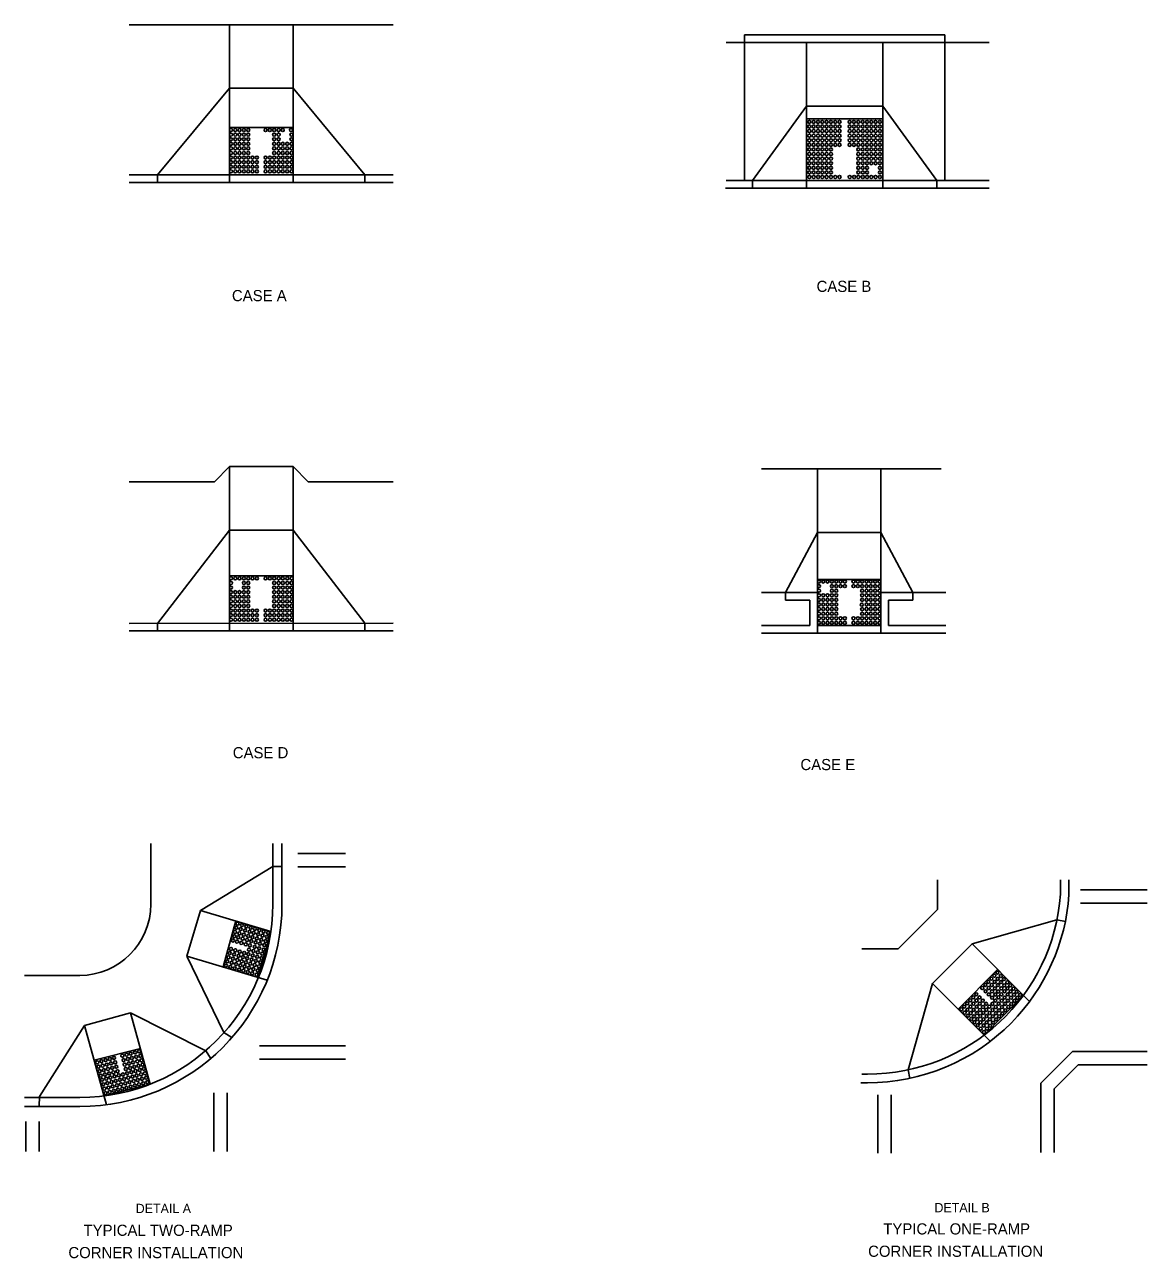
# Model space of a CAD drawing. Extents: x -918 to -757, y 391 to 473.
# Drawn here: x -917.7 to -844.1, y 392 to 472.8 of the extents above; entities that cross this region are included whole.
import ezdxf

# ---------------------------------------------------------------- set-up
doc = ezdxf.new("R2010")
doc.units = 0
doc.layers.add('mc_CURB-RAMP', color=7, linetype='Continuous')
doc.layers.add('mc_MISC-CONST-anno', color=7, linetype='Continuous')

msp = doc.modelspace()

# ---------------------------------------------------------------- linework, layer by layer
at = {"layer": 'mc_CURB-RAMP'}
for p, q in [((-893.522, 472.828), (-910.82, 472.828)), ((-904.249, 472.828), (-904.249, 468.661)), ((-900.082, 472.828), (-900.082, 468.661)), ((-870.516, 462.618), (-870.516, 472.156)), ((-870.516, 472.156), (-857.38, 472.156)), ((-857.38, 462.618), (-857.38, 472.156)), ((-871.699, 471.656), (-854.492, 471.656)), ((-866.448, 471.656), (-866.448, 462.118)), ((-861.448, 471.656), (-861.448, 462.118)), ((-908.96, 462.985), (-904.249, 468.661)), ((-904.249, 462.486), (-904.249, 468.661)), ((-904.249, 468.661), (-900.082, 468.661)), ((-900.082, 468.661), (-900.082, 462.486)), ((-895.372, 462.986), (-900.082, 468.661)), ((-866.448, 467.489), (-869.983, 462.618)), ((-866.448, 467.489), (-861.448, 467.489)), ((-861.448, 467.489), (-857.914, 462.618)), ((-866.448, 466.668), (-863.767, 466.668)), ((-863.767, 466.668), (-861.448, 466.668)), ((-904.249, 466.087), (-900.082, 466.087)), ((-910.82, 462.985), (-893.522, 462.986)), ((-908.96, 462.486), (-908.96, 462.985)), ((-895.372, 462.486), (-895.372, 462.985)), ((-910.82, 462.486), (-893.522, 462.486)), ((-871.76, 462.118), (-854.492, 462.118)), ((-871.699, 462.618), (-854.492, 462.618)), ((-869.983, 462.618), (-869.983, 462.118)), ((-857.914, 462.618), (-857.914, 462.118)), ((-904.249, 443.887), (-905.233, 442.903)), ((-904.249, 443.887), (-900.082, 443.887)), ((-904.249, 439.72), (-904.249, 443.887)), ((-900.082, 443.887), (-900.082, 439.72)), ((-900.082, 443.887), (-899.098, 442.903)), ((-869.403, 443.743), (-857.622, 443.743)), ((-865.736, 443.743), (-865.736, 439.576)), ((-861.568, 443.743), (-861.568, 439.576)), ((-905.233, 442.903), (-910.82, 442.903)), ((-899.098, 442.903), (-893.522, 442.903)), ((-908.96, 433.627), (-904.249, 439.72)), ((-904.249, 439.72), (-900.082, 439.72)), ((-904.248, 433.129), (-904.249, 439.72)), ((-900.082, 439.72), (-900.081, 433.129)), ((-895.372, 433.629), (-900.082, 439.72)), ((-867.819, 435.652), (-865.736, 439.576)), ((-865.736, 439.576), (-861.568, 439.576)), ((-865.736, 432.985), (-865.736, 439.576)), ((-861.568, 432.985), (-861.568, 439.576)), ((-859.485, 435.652), (-861.568, 439.576)), ((-904.249, 436.729), (-902.324, 436.729)), ((-902.324, 436.729), (-900.082, 436.729)), ((-865.736, 436.489), (-863.652, 436.489)), ((-863.652, 436.489), (-861.568, 436.489)), ((-869.403, 435.652), (-865.736, 435.652)), ((-867.819, 435.152), (-867.819, 435.652)), ((-861.568, 435.652), (-857.318, 435.652)), ((-859.485, 435.152), (-859.485, 435.652)), ((-867.819, 435.152), (-866.236, 435.152)), ((-866.236, 433.485), (-866.236, 435.152)), ((-861.068, 435.152), (-859.485, 435.152)), ((-861.068, 433.485), (-861.068, 435.152)), ((-910.819, 433.627), (-893.521, 433.629)), ((-910.818, 433.129), (-893.521, 433.129)), ((-908.959, 433.129), (-908.96, 433.627)), ((-895.371, 433.129), (-895.372, 433.627)), ((-869.403, 433.485), (-866.236, 433.485)), ((-869.403, 432.985), (-857.318, 432.985)), ((-865.736, 433.485), (-861.568, 433.485)), ((-861.068, 433.485), (-857.318, 433.485)), ((-909.398, 415.229), (-909.398, 419.211)), ((-901.407, 415.229), (-901.407, 419.211)), ((-900.807, 415.229), (-900.807, 419.211)), ((-899.77, 418.552), (-896.652, 418.552)), ((-906.14, 414.826), (-901.407, 417.706)), ((-901.407, 417.706), (-900.807, 417.699)), ((-899.77, 417.677), (-896.652, 417.677)), ((-857.86, 414.889), (-857.86, 416.834)), ((-849.82, 415.896), (-849.82, 416.834)), ((-849.255, 415.849), (-849.255, 416.834)), ((-848.508, 416.189), (-844.131, 416.189)), ((-848.508, 415.314), (-844.131, 415.314)), ((-907.029, 411.836), (-906.14, 414.826)), ((-901.532, 413.456), (-906.14, 414.826)), ((-857.86, 414.889), (-860.441, 412.308)), ((-904.667, 411.133), (-903.836, 414.141)), ((-855.602, 412.643), (-850.049, 414.215)), ((-850.049, 414.215), (-849.492, 414.101)), ((-902.366, 410.437), (-901.532, 413.456)), ((-860.441, 412.308), (-862.815, 412.308)), ((-858.195, 410.05), (-855.602, 412.643)), ((-855.602, 412.643), (-851.831, 408.873)), ((-901.77, 410.272), (-907.029, 411.836)), ((-907.029, 411.836), (-904.604, 406.826)), ((-917.659, 410.578), (-914.05, 410.578)), ((-856.503, 408.358), (-853.927, 410.968)), ((-858.195, 410.05), (-859.798, 404.388)), ((-858.195, 410.05), (-854.406, 406.261)), ((-854.812, 406.667), (-852.236, 409.277)), ((-913.73, 407.288), (-910.723, 408.117)), ((-909.438, 403.458), (-910.723, 408.117)), ((-910.723, 408.117), (-905.783, 405.645)), ((-913.73, 407.288), (-916.695, 402.646)), ((-912.3, 402.103), (-913.73, 407.288)), ((-904.092, 406.5), (-904.604, 406.826)), ((-913.103, 405.015), (-910.08, 405.787)), ((-905.783, 405.645), (-905.475, 405.138)), ((-902.281, 405.963), (-896.652, 405.963)), ((-851.093, 403.519), (-849.026, 405.586)), ((-849.026, 405.586), (-844.122, 405.586)), ((-902.281, 405.088), (-896.652, 405.088)), ((-850.218, 403.157), (-848.663, 404.711)), ((-848.663, 404.711), (-844.122, 404.711)), ((-862.451, 404.11), (-862.815, 404.11)), ((-859.798, 404.388), (-859.679, 403.832)), ((-912.462, 402.684), (-909.438, 403.458)), ((-862.451, 403.542), (-862.898, 403.542)), ((-851.093, 403.519), (-851.093, 398.971)), ((-850.218, 403.157), (-850.218, 398.971)), ((-917.659, 402.586), (-914.05, 402.586)), ((-916.7, 402.023), (-916.695, 402.646)), ((-905.269, 402.894), (-905.269, 399.054)), ((-904.394, 402.894), (-904.394, 399.054)), ((-861.767, 402.758), (-861.767, 398.942)), ((-860.892, 402.758), (-860.892, 398.942)), ((-917.659, 401.987), (-914.05, 401.987)), ((-917.593, 400.999), (-917.593, 399.054)), ((-916.718, 400.999), (-916.718, 399.054))]:
    msp.add_line(p, q, dxfattribs=at)
for centre in [(-866.258, 466.462), (-866.258, 466.162), (-865.975, 466.462), (-865.975, 466.162), (-865.692, 466.462), (-865.692, 466.162), (-865.412, 466.462), (-865.412, 466.162), (-865.129, 466.462), (-865.129, 466.162), (-864.846, 466.462), (-864.846, 466.162), (-864.563, 466.462), (-864.563, 466.162), (-864.28, 466.462), (-864.28, 466.162), (-863.619, 466.462), (-863.619, 466.162), (-863.336, 466.462), (-863.336, 466.162), (-863.053, 466.462), (-863.053, 466.162), (-862.763, 466.462), (-862.763, 466.162), (-862.48, 466.462), (-862.48, 466.162), (-862.204, 466.462), (-862.204, 466.162), (-861.921, 466.462), (-861.921, 466.162), (-861.638, 466.462), (-861.638, 466.162), (-904.147, 465.929), (-904.147, 465.628), (-904.147, 465.328), (-903.864, 465.929), (-903.864, 465.628), (-903.864, 465.328), (-903.581, 465.929), (-903.581, 465.628), (-903.581, 465.328), (-903.297, 465.929), (-903.297, 465.628), (-903.297, 465.328), (-903.014, 465.929), (-903.014, 465.628), (-903.014, 465.328), (-901.882, 465.929), (-901.599, 465.929), (-901.316, 465.929), (-901.316, 465.628), (-901.316, 465.328), (-901.026, 465.929), (-901.026, 465.628), (-901.026, 465.328), (-900.75, 465.929), (-900.214, 465.933), (-900.184, 465.628), (-900.184, 465.328), (-866.258, 465.861), (-866.258, 465.56), (-866.258, 465.259), (-865.975, 465.861), (-865.975, 465.56), (-865.975, 465.259), (-865.692, 465.861), (-865.692, 465.56), (-865.692, 465.259), (-865.412, 465.861), (-865.412, 465.56), (-865.412, 465.259), (-865.129, 465.861), (-865.129, 465.56), (-865.129, 465.259), (-864.846, 465.861), (-864.846, 465.56), (-864.846, 465.259), (-864.563, 465.861), (-864.563, 465.56), (-864.563, 465.259), (-864.28, 465.861), (-864.28, 465.56), (-864.28, 465.259), (-863.619, 465.861), (-863.619, 465.56), (-863.619, 465.259), (-863.336, 465.861), (-863.336, 465.56), (-863.336, 465.259), (-863.053, 465.861), (-863.053, 465.56), (-863.053, 465.259), (-862.763, 465.861), (-862.763, 465.56), (-862.763, 465.259), (-862.48, 465.861), (-862.48, 465.56), (-862.48, 465.259), (-862.204, 465.861), (-862.204, 465.56), (-862.204, 465.259), (-861.921, 465.861), (-861.921, 465.56), (-861.921, 465.259), (-861.638, 465.861), (-861.638, 465.56), (-861.638, 465.259), (-904.147, 465.027), (-904.147, 465.027), (-904.147, 464.726), (-904.147, 464.425), (-903.864, 465.027), (-903.864, 465.027), (-903.864, 464.726), (-903.864, 464.425), (-903.581, 465.027), (-903.581, 465.027), (-903.581, 464.726), (-903.581, 464.425), (-903.297, 465.027), (-903.297, 465.027), (-903.297, 464.726), (-903.297, 464.425), (-903.014, 465.027), (-903.014, 465.027), (-903.014, 464.726), (-903.014, 464.425), (-901.316, 465.027), (-901.316, 465.027), (-901.316, 464.726), (-901.316, 464.425), (-901.026, 465.027), (-901.026, 465.027), (-901.026, 464.726), (-901.026, 464.425), (-900.75, 465.027), (-900.75, 465.027), (-900.75, 464.726), (-900.75, 464.425), (-900.467, 465.027), (-900.467, 465.027), (-900.467, 464.726), (-900.467, 464.425), (-900.184, 465.027), (-900.184, 465.027), (-900.184, 464.726), (-900.184, 464.425), (-866.258, 464.959), (-866.258, 464.658), (-865.975, 464.959), (-865.975, 464.658), (-865.692, 464.959), (-865.692, 464.658), (-865.412, 464.959), (-865.412, 464.658), (-865.129, 464.959), (-865.129, 464.658), (-864.846, 464.959), (-864.846, 464.658), (-864.563, 464.959), (-864.28, 464.959), (-863.619, 464.959), (-863.336, 464.959), (-863.053, 464.959), (-863.053, 464.658), (-862.763, 464.959), (-862.763, 464.658), (-862.48, 464.959), (-862.48, 464.658), (-862.204, 464.959), (-862.204, 464.658), (-861.921, 464.959), (-861.921, 464.658), (-861.638, 464.959), (-861.638, 464.658), (-904.147, 464.125), (-904.147, 463.824), (-903.864, 464.125), (-903.864, 463.824), (-903.581, 464.125), (-903.581, 463.824), (-903.297, 464.125), (-903.297, 463.824), (-903.014, 464.125), (-903.014, 463.824), (-902.731, 464.125), (-902.731, 463.824), (-902.448, 464.125), (-902.448, 463.824), (-901.882, 464.125), (-901.882, 463.824), (-901.592, 464.125), (-901.592, 463.824), (-901.316, 464.125), (-901.316, 463.824), (-901.026, 464.125), (-901.026, 463.824), (-900.75, 464.125), (-900.75, 463.824), (-900.467, 464.125), (-900.467, 463.824), (-900.184, 464.125), (-900.184, 463.824), (-866.258, 464.357), (-866.258, 464.057), (-866.258, 463.756), (-865.975, 464.357), (-865.975, 464.057), (-865.975, 463.756), (-865.692, 464.357), (-865.692, 464.057), (-865.692, 463.756), (-865.412, 464.357), (-865.412, 464.057), (-865.412, 463.756), (-865.129, 464.357), (-865.129, 464.057), (-865.129, 463.756), (-864.846, 464.357), (-864.846, 464.057), (-864.846, 463.756), (-863.053, 464.357), (-863.053, 464.057), (-863.053, 463.756), (-862.763, 464.357), (-862.763, 464.057), (-862.763, 463.756), (-862.48, 464.357), (-862.48, 464.057), (-862.48, 463.756), (-862.204, 464.357), (-862.204, 464.057), (-862.204, 463.756), (-861.921, 464.357), (-861.921, 464.057), (-861.921, 463.756), (-861.638, 464.357), (-861.638, 464.057), (-861.638, 463.756), (-904.147, 463.523), (-904.147, 463.223), (-903.864, 463.523), (-903.864, 463.223), (-903.581, 463.523), (-903.581, 463.223), (-903.297, 463.523), (-903.297, 463.223), (-903.014, 463.523), (-903.014, 463.223), (-902.731, 463.523), (-902.731, 463.223), (-902.448, 463.523), (-902.448, 463.223), (-901.882, 463.523), (-901.882, 463.223), (-901.592, 463.523), (-901.592, 463.223), (-901.316, 463.523), (-901.316, 463.223), (-901.026, 463.523), (-901.026, 463.223), (-900.75, 463.523), (-900.75, 463.223), (-900.467, 463.523), (-900.467, 463.223), (-900.184, 463.523), (-900.184, 463.223), (-866.258, 463.455), (-866.258, 463.154), (-866.258, 462.854), (-865.975, 463.455), (-865.975, 463.154), (-865.975, 462.854), (-865.692, 463.455), (-865.686, 463.154), (-865.686, 462.854), (-865.412, 463.455), (-865.412, 463.154), (-865.412, 462.854), (-865.129, 463.455), (-865.129, 463.154), (-865.129, 462.854), (-864.846, 463.455), (-864.846, 463.154), (-864.846, 462.854), (-864.563, 462.854), (-864.28, 462.854), (-863.619, 462.854), (-863.329, 462.854), (-863.053, 463.455), (-863.053, 463.154), (-863.053, 462.854), (-862.763, 463.455), (-862.757, 463.154), (-862.757, 462.854), (-862.48, 463.455), (-862.48, 463.154), (-862.48, 462.854), (-862.204, 462.854), (-861.921, 462.854), (-861.638, 463.455), (-861.638, 463.154), (-861.638, 462.854), (-904.147, 436.571), (-904.147, 436.271), (-903.864, 436.571), (-903.581, 436.571), (-903.297, 436.571), (-903.297, 436.271), (-903.014, 436.571), (-903.014, 436.271), (-902.731, 436.571), (-902.448, 436.571), (-901.882, 436.571), (-901.599, 436.571), (-901.316, 436.571), (-901.316, 436.271), (-901.026, 436.571), (-901.026, 436.271), (-900.75, 436.571), (-900.747, 436.271), (-900.46, 436.571), (-900.457, 436.271), (-900.184, 436.271), (-900.173, 436.571), (-865.633, 436.366), (-865.35, 436.366), (-865.067, 436.366), (-864.784, 436.366), (-864.501, 436.366), (-864.218, 436.366), (-863.935, 436.366), (-863.369, 436.366), (-863.086, 436.366), (-862.803, 436.366), (-862.513, 436.366), (-862.237, 436.366), (-861.954, 436.366), (-861.671, 436.366), (-904.147, 435.97), (-904.147, 435.669), (-904.147, 435.669), (-904.147, 435.369), (-903.864, 435.669), (-903.864, 435.669), (-903.864, 435.369), (-903.581, 435.669), (-903.581, 435.669), (-903.581, 435.369), (-903.297, 435.97), (-903.297, 435.669), (-903.297, 435.669), (-903.297, 435.369), (-903.014, 435.97), (-903.014, 435.669), (-903.014, 435.669), (-903.014, 435.369), (-901.316, 435.97), (-901.316, 435.669), (-901.316, 435.669), (-901.316, 435.369), (-901.026, 435.97), (-901.026, 435.669), (-901.026, 435.669), (-901.026, 435.369), (-900.75, 435.669), (-900.75, 435.669), (-900.75, 435.369), (-900.747, 435.97), (-900.467, 435.669), (-900.467, 435.669), (-900.467, 435.369), (-900.457, 435.97), (-900.184, 435.97), (-900.184, 435.669), (-900.184, 435.669), (-900.184, 435.369), (-865.633, 436.065), (-865.633, 435.765), (-865.633, 435.464), (-865.633, 435.464), (-865.35, 435.464), (-865.35, 435.464), (-865.067, 435.464), (-865.067, 435.464), (-864.784, 436.065), (-864.784, 435.765), (-864.784, 435.464), (-864.784, 435.464), (-864.501, 436.065), (-864.501, 435.765), (-864.501, 435.464), (-864.501, 435.464), (-864.218, 436.065), (-863.935, 436.065), (-863.369, 436.065), (-863.086, 436.065), (-862.803, 436.065), (-862.803, 435.765), (-862.803, 435.464), (-862.803, 435.464), (-862.513, 436.065), (-862.513, 435.765), (-862.513, 435.464), (-862.513, 435.464), (-862.237, 436.065), (-862.237, 435.765), (-862.237, 435.464), (-862.237, 435.464), (-861.954, 436.065), (-861.954, 435.765), (-861.954, 435.464), (-861.954, 435.464), (-861.671, 436.065), (-861.671, 435.765), (-861.671, 435.464), (-861.671, 435.464), (-904.147, 435.068), (-904.147, 434.767), (-903.864, 435.068), (-903.864, 434.767), (-903.581, 435.068), (-903.581, 434.767), (-903.297, 435.068), (-903.297, 434.767), (-903.014, 435.068), (-903.014, 434.767), (-901.316, 435.068), (-901.316, 434.767), (-901.026, 435.068), (-901.026, 434.767), (-900.75, 435.068), (-900.75, 434.767), (-900.467, 435.068), (-900.467, 434.767), (-900.184, 435.068), (-900.184, 434.767), (-865.633, 435.163), (-865.633, 434.863), (-865.633, 434.562), (-865.35, 435.163), (-865.35, 434.863), (-865.35, 434.562), (-865.067, 435.163), (-865.067, 434.863), (-865.067, 434.562), (-864.784, 435.163), (-864.784, 434.863), (-864.784, 434.562), (-864.501, 435.163), (-864.501, 434.863), (-864.501, 434.562), (-862.826, 434.847), (-862.803, 435.163), (-862.802, 434.555), (-862.513, 435.163), (-862.513, 434.863), (-862.513, 434.562), (-862.237, 435.163), (-862.237, 434.863), (-862.237, 434.562), (-861.954, 435.163), (-861.954, 434.863), (-861.954, 434.562), (-861.671, 435.163), (-861.671, 434.863), (-861.671, 434.562), (-904.147, 434.466), (-904.147, 434.166), (-904.147, 433.865), (-903.864, 434.466), (-903.864, 434.166), (-903.864, 433.865), (-903.581, 434.466), (-903.581, 434.166), (-903.581, 433.865), (-903.297, 434.466), (-903.297, 434.166), (-903.297, 433.865), (-903.014, 434.466), (-903.014, 434.166), (-903.014, 433.865), (-902.731, 434.466), (-902.731, 434.166), (-902.731, 433.865), (-902.448, 434.466), (-902.448, 434.166), (-902.448, 433.865), (-901.882, 434.466), (-901.882, 434.166), (-901.882, 433.865), (-901.592, 434.466), (-901.592, 434.166), (-901.592, 433.865), (-901.316, 434.466), (-901.316, 434.166), (-901.316, 433.865), (-901.026, 434.466), (-901.026, 434.166), (-901.026, 433.865), (-900.75, 434.466), (-900.75, 434.166), (-900.75, 433.865), (-900.467, 434.466), (-900.467, 434.166), (-900.467, 433.865), (-900.184, 434.466), (-900.184, 434.166), (-900.184, 433.865), (-865.633, 434.261), (-865.633, 433.96), (-865.35, 434.261), (-865.35, 433.96), (-865.067, 434.261), (-865.067, 433.96), (-864.784, 434.261), (-864.784, 433.96), (-864.501, 434.261), (-864.501, 433.96), (-864.218, 433.96), (-863.935, 433.96), (-863.369, 433.96), (-863.079, 433.96), (-862.803, 433.96), (-862.802, 434.254), (-862.52, 433.96), (-862.513, 434.261), (-862.237, 434.261), (-862.237, 433.96), (-861.954, 434.261), (-861.954, 433.96), (-861.671, 434.261), (-861.671, 433.96), (-865.633, 433.66), (-865.35, 433.66), (-865.067, 433.66), (-864.784, 433.66), (-864.501, 433.66), (-864.218, 433.66), (-863.935, 433.66), (-863.369, 433.66), (-863.079, 433.66), (-862.803, 433.66), (-862.52, 433.66), (-862.237, 433.66), (-861.954, 433.66), (-861.671, 433.66), (-903.793, 413.694), (-903.713, 413.958), (-903.506, 413.606), (-903.425, 413.87), (-903.218, 413.519), (-903.138, 413.783), (-902.85, 413.695), (-902.575, 413.625), (-902.287, 413.537), (-904.014, 412.861), (-903.93, 413.139), (-903.878, 413.416), (-903.755, 412.787), (-903.67, 413.065), (-903.59, 413.329), (-903.467, 412.7), (-903.383, 412.977), (-903.302, 413.241), (-903.095, 412.89), (-903.015, 413.154), (-902.93, 413.431), (-902.82, 412.819), (-902.74, 413.083), (-902.655, 413.361), (-902.532, 412.732), (-902.452, 412.996), (-902.368, 413.273), (-902.164, 412.908), (-902.08, 413.186), (-901.999, 413.45), (-901.876, 412.821), (-901.792, 413.098), (-901.712, 413.362), (-904.225, 412.033), (-904.143, 412.304), (-903.938, 411.946), (-903.855, 412.216), (-903.568, 412.129), (-903.28, 412.041), (-903.179, 412.612), (-903.005, 411.971), (-902.963, 412.259), (-902.904, 412.542), (-902.717, 411.883), (-902.675, 412.171), (-902.588, 412.441), (-902.387, 412.084), (-902.3, 412.353), (-902.244, 412.644), (-902.1, 411.997), (-902.013, 412.266), (-901.957, 412.557), (-904.472, 411.221), (-904.39, 411.491), (-904.308, 411.762), (-904.185, 411.133), (-904.102, 411.404), (-904.02, 411.675), (-903.815, 411.316), (-903.732, 411.587), (-903.65, 411.858), (-903.527, 411.229), (-903.445, 411.5), (-903.362, 411.771), (-903.252, 411.159), (-903.169, 411.429), (-903.087, 411.7), (-902.964, 411.071), (-902.882, 411.342), (-902.799, 411.613), (-902.594, 411.254), (-902.512, 411.525), (-902.429, 411.796), (-902.306, 411.167), (-902.224, 411.438), (-902.142, 411.708), (-903.897, 411.046), (-903.609, 410.958), (-903.334, 410.888), (-903.046, 410.8), (-902.759, 410.713), (-902.676, 410.984), (-902.471, 410.625), (-902.389, 410.896), (-854.335, 410.36), (-854.142, 410.558), (-853.94, 410.76), (-853.927, 410.347), (-853.718, 410.537), (-853.511, 410.331), (-854.933, 409.748), (-854.731, 409.956), (-854.718, 409.538), (-854.538, 410.153), (-854.516, 409.746), (-854.323, 409.943), (-854.301, 409.535), (-854.12, 410.15), (-854.108, 409.733), (-853.905, 409.94), (-853.893, 409.522), (-853.712, 410.137), (-853.69, 409.73), (-853.497, 409.927), (-853.478, 409.54), (-853.289, 410.121), (-853.285, 409.737), (-853.102, 409.921), (-853.07, 409.527), (-852.887, 409.711), (-852.672, 409.501), (-855.923, 408.737), (-855.725, 408.939), (-855.527, 409.142), (-855.51, 408.729), (-855.329, 409.344), (-855.312, 408.931), (-855.114, 409.134), (-855.097, 408.721), (-854.899, 408.923), (-854.684, 408.713), (-854.503, 409.328), (-854.288, 409.118), (-854.268, 408.715), (-854.086, 409.325), (-854.077, 408.928), (-853.874, 409.136), (-853.862, 408.718), (-853.681, 409.333), (-853.659, 408.925), (-853.466, 409.123), (-853.444, 408.715), (-853.263, 409.33), (-853.251, 408.912), (-853.048, 409.12), (-853.036, 408.702), (-852.855, 409.317), (-852.833, 408.909), (-852.64, 409.107), (-852.457, 409.29), (-856.301, 408.351), (-856.121, 408.535), (-856.086, 408.14), (-855.906, 408.324), (-855.871, 407.93), (-855.708, 408.527), (-855.691, 408.114), (-855.493, 408.316), (-855.476, 407.904), (-855.295, 408.519), (-855.278, 408.106), (-855.08, 408.308), (-855.067, 407.917), (-854.882, 408.511), (-854.869, 408.119), (-854.671, 408.321), (-854.654, 407.909), (-854.473, 408.524), (-854.456, 408.111), (-854.258, 408.313), (-854.241, 407.901), (-854.053, 408.505), (-854.043, 408.103), (-853.838, 408.294), (-853.828, 407.893), (-853.647, 408.508), (-853.623, 408.084), (-853.432, 408.297), (-853.229, 408.505), (-855.656, 407.72), (-855.447, 407.513), (-855.265, 407.714), (-855.23, 407.32), (-855.05, 407.504), (-855.035, 407.083), (-854.852, 407.706), (-854.835, 407.294), (-854.637, 407.496), (-854.62, 407.083), (-854.439, 407.698), (-854.422, 407.286), (-854.224, 407.488), (-854.026, 407.69), (-854.82, 406.872), (-910.711, 405.458), (-910.43, 405.531), (-910.163, 405.6), (-912.902, 404.887), (-912.628, 404.959), (-912.552, 404.668), (-912.354, 405.03), (-912.278, 404.739), (-912.08, 405.101), (-912.004, 404.81), (-911.806, 405.172), (-911.73, 404.881), (-911.258, 405.315), (-911.183, 405.024), (-911.107, 404.733), (-910.978, 405.388), (-910.902, 405.097), (-910.826, 404.806), (-910.635, 405.167), (-910.559, 404.876), (-910.354, 405.24), (-910.278, 404.949), (-910.203, 404.658), (-910.087, 405.309), (-910.011, 405.018), (-909.936, 404.727), (-912.826, 404.596), (-912.75, 404.305), (-912.675, 404.014), (-912.476, 404.376), (-912.401, 404.085), (-912.317, 403.814), (-912.203, 404.448), (-912.127, 404.157), (-912.043, 403.885), (-911.929, 404.519), (-911.853, 404.228), (-911.769, 403.957), (-911.655, 404.59), (-911.579, 404.299), (-911.495, 404.028), (-911.221, 404.087), (-911.146, 403.796), (-911.031, 404.442), (-910.948, 404.171), (-910.872, 403.88), (-910.75, 404.515), (-910.667, 404.244), (-910.591, 403.953), (-910.483, 404.585), (-910.4, 404.313), (-910.324, 404.022), (-910.119, 404.386), (-910.043, 404.095), (-909.968, 403.804), (-909.852, 404.456), (-909.776, 404.165), (-909.7, 403.874), (-912.591, 403.743), (-912.515, 403.452), (-912.439, 403.161), (-912.241, 403.523), (-912.166, 403.232), (-911.967, 403.594), (-911.892, 403.303), (-911.816, 403.012), (-911.693, 403.666), (-911.618, 403.375), (-911.542, 403.084), (-911.42, 403.737), (-911.344, 403.446), (-911.268, 403.155), (-911.07, 403.505), (-910.994, 403.214), (-910.796, 403.589), (-910.72, 403.298), (-910.515, 403.662), (-910.44, 403.371), (-910.248, 403.731), (-910.172, 403.44), (-909.892, 403.513), (-909.625, 403.583), (-912.364, 402.87), (-912.09, 402.941)]:
    msp.add_circle(centre, 0.0997, dxfattribs=at)
for centre, radius, start, end in [((-914.05, 415.229), 12.643, 270, 0), ((-914.05, 415.229), 13.243, 270, 0), ((-914.05, 415.229), 4.652, 270, 0), ((-862.434, 416.753), 12.643, 269.92518, 356.11276), ((-862.434, 416.753), 13.211, 315.4184, 356.07894), ((-862.434, 416.753), 13.211, 269.92518, 315.4184)]:
    msp.add_arc(centre, radius, start, end, dxfattribs=at)

# ---------------------------------------------------------------- texts
at = {"layer": 'mc_MISC-CONST-anno'}
for s, height, p in [('CASE B', 0.7311, (-865.788, 455.329)), ('CASE A', 0.7311, (-904.082, 454.723)), ('CASE D', 0.7311, (-904.027, 424.793)), ('CASE E', 0.7311, (-866.845, 424.016)), ('DETAIL A', 0.6092, (-910.385, 395.011)), ('DETAIL B', 0.6092, (-858.066, 395.063)), ('TYPICAL TWO-RAMP', 0.73109, (-913.803, 393.522)), ('TYPICAL ONE-RAMP', 0.73109, (-861.417, 393.611)), ('CORNER INSTALLATION', 0.73109, (-914.796, 392.06)), ('CORNER INSTALLATION', 0.73109, (-862.41, 392.148))]:
    msp.add_text(s, height=height, dxfattribs=at).set_placement(p)

doc.saveas('drawing.dxf')
